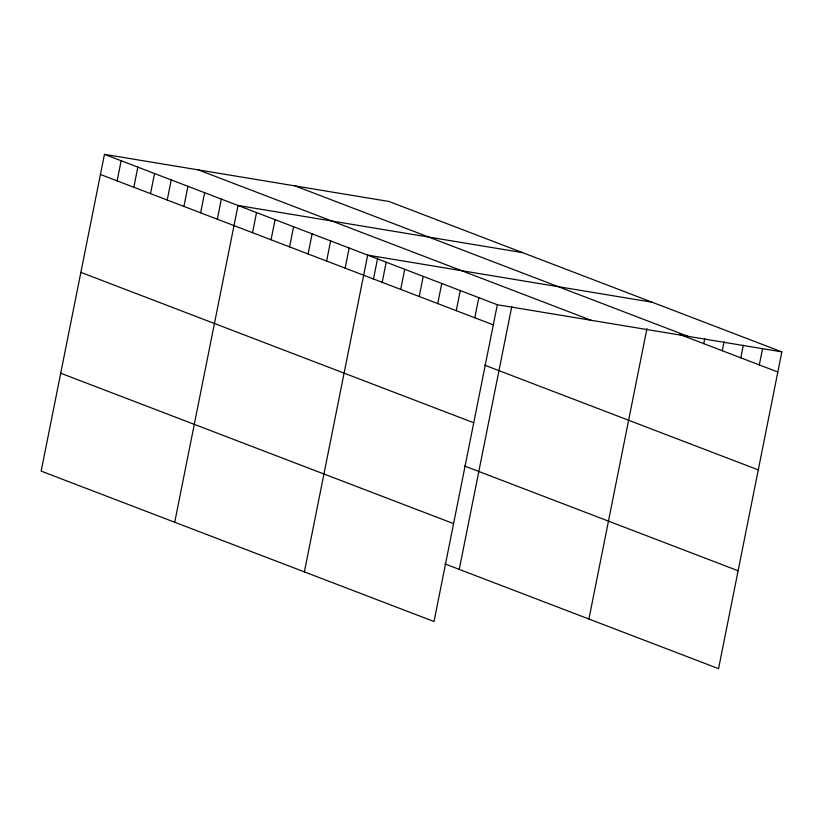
<?xml version="1.0" encoding="UTF-8"?>
<svg xmlns="http://www.w3.org/2000/svg" width="823" height="823" viewBox="0 0 823 823"><rect width="100%" height="100%" fill="white"/><g stroke="black" fill="none" stroke-linecap="round" stroke-linejoin="round"><path stroke-width="1.23" d="M104.449 154.343L41.15 471.116L434.019 621.519L497.318 304.747L104.449 154.343L388.981 201.481L781.85 351.884L718.551 668.657L444.945 563.909M117.123 180.854L121.146 160.742M133.82 187.253L137.842 167.131M150.516 193.642L154.539 173.519M167.213 200.03L171.235 179.918M183.91 206.429L187.932 186.307M200.606 212.818L204.629 192.695M217.303 219.206L221.325 199.094M174.723 522.255L238.022 205.483L522.554 252.62M252.527 232.693L256.55 212.571M271.045 239.781L275.067 219.659M289.562 246.869L293.585 226.747M308.09 253.957L312.112 233.845M326.608 261.056L330.63 240.933M345.125 268.144L349.147 248.021M304.376 571.892L367.675 255.109L652.207 302.247M373.426 279.336L377.685 258M382.17 282.32L386.193 262.208M400.688 289.408L404.71 269.296M419.216 296.506L423.238 276.384M437.733 303.594L441.756 283.472M456.251 310.683L460.273 290.56M474.778 317.771L478.801 297.659M459.255 569.393L511.762 306.619M588.908 619.019L646.929 328.644M703.747 343.633L704.755 338.603M722.265 350.732L724.024 341.926M740.793 357.82L743.303 345.238M759.31 364.908L762.571 348.561M497.318 304.747L781.85 351.884M295.087 185.926L687.956 336.329M679.438 334.333L777.828 371.996M198.343 169.898L591.212 320.301M100.427 174.466L493.296 324.859M484.665 365.155L758.271 469.892M80.87 272.362L473.739 422.765M464.511 466.013L738.118 570.761M60.717 373.22L453.586 523.623"/></g></svg>
